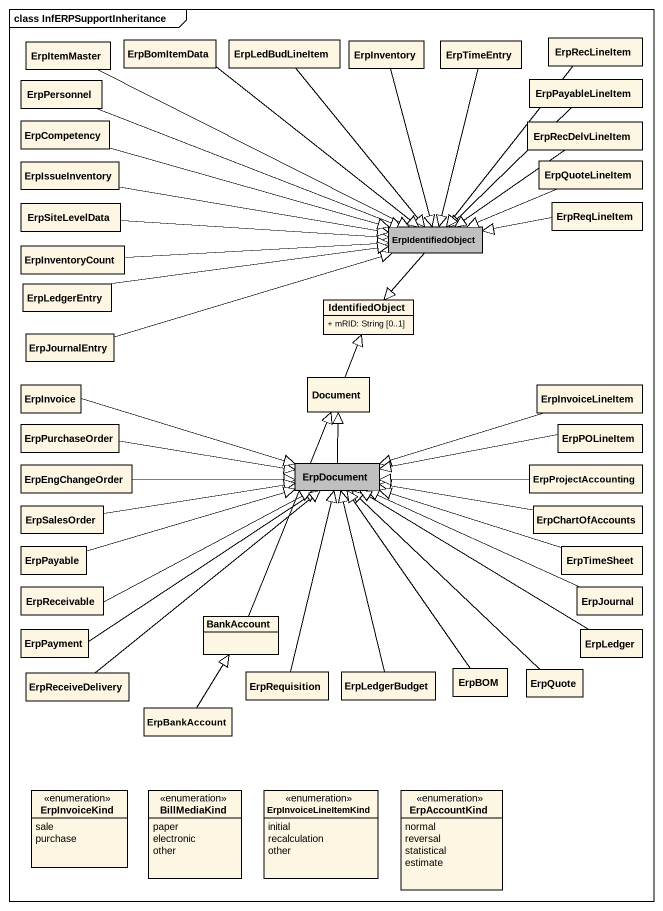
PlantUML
@startuml
mainframe class InfERPSupportInheritance
hide circle
hide empty members
skinparam classAttributeIconSize 0
class ErpItemMaster
class ErpBomItemData
class ErpLedBudLineItem
class ErpInventory
class ErpTimeEntry
class ErpRecLineItem
class ErpPersonnel
class ErpPayableLineItem
class ErpCompetency
class ErpRecDelvLineItem
class ErpIssueInventory
class ErpQuoteLineItem
class ErpSiteLevelData
class ErpReqLineItem
class ErpInventoryCount
class ErpIdentifiedObject #C0C0C0
class ErpLedgerEntry
class IdentifiedObject {
  + mRID: String [0..1]
}
class ErpJournalEntry
class ErpInvoice
class Document
class ErpInvoiceLineItem
class ErpPurchaseOrder
class ErpPOLineItem
class ErpEngChangeOrder
class ErpDocument #C0C0C0
class ErpProjectAccounting
class ErpSalesOrder
class ErpChartOfAccounts
class ErpPayable
class ErpTimeSheet
class ErpReceivable
class ErpJournal
class ErpPayment
class BankAccount
class ErpLedger
class ErpReceiveDelivery
class ErpRequisition
class ErpLedgerBudget
class ErpBOM
class ErpQuote
class ErpBankAccount
enum ErpInvoiceKind {
  sale
  purchase
}
enum BillMediaKind {
  paper
  electronic
  other
}
enum ErpInvoiceLineItemKind {
  initial
  recalculation
  other
}
enum ErpAccountKind {
  normal
  reversal
  statistical
  estimate
}
ErpItemMaster -right-|> ErpIdentifiedObject
ErpBomItemData --|> ErpIdentifiedObject
ErpLedBudLineItem --|> ErpIdentifiedObject
ErpInventory --|> ErpIdentifiedObject
ErpTimeEntry --|> ErpIdentifiedObject
ErpRecLineItem --|> ErpIdentifiedObject
ErpPersonnel -right-|> ErpIdentifiedObject
ErpPayableLineItem --|> ErpIdentifiedObject
ErpCompetency -right-|> ErpIdentifiedObject
ErpRecDelvLineItem --|> ErpIdentifiedObject
ErpIssueInventory -right-|> ErpIdentifiedObject
ErpQuoteLineItem -left-|> ErpIdentifiedObject
ErpSiteLevelData -right-|> ErpIdentifiedObject
ErpReqLineItem -left-|> ErpIdentifiedObject
ErpInventoryCount -right-|> ErpIdentifiedObject
ErpIdentifiedObject --|> IdentifiedObject
ErpLedgerEntry -right-|> ErpIdentifiedObject
ErpJournalEntry -right-|> ErpIdentifiedObject
ErpInvoice -right-|> ErpDocument
Document -up-|> IdentifiedObject
ErpInvoiceLineItem -left-|> ErpDocument
ErpPurchaseOrder -right-|> ErpDocument
ErpPOLineItem -left-|> ErpDocument
ErpEngChangeOrder -right-|> ErpDocument
ErpDocument -up-|> Document
ErpProjectAccounting -left-|> ErpDocument
ErpSalesOrder -right-|> ErpDocument
ErpChartOfAccounts -left-|> ErpDocument
ErpPayable -right-|> ErpDocument
ErpTimeSheet -left-|> ErpDocument
ErpReceivable -right-|> ErpDocument
ErpJournal -left-|> ErpDocument
ErpPayment -right-|> ErpDocument
BankAccount -up-|> Document
ErpLedger -up-|> ErpDocument
ErpReceiveDelivery -up-|> ErpDocument
ErpRequisition -up-|> ErpDocument
ErpLedgerBudget -up-|> ErpDocument
ErpBOM -up-|> ErpDocument
ErpQuote -up-|> ErpDocument
ErpBankAccount -up-|> BankAccount
@enduml
